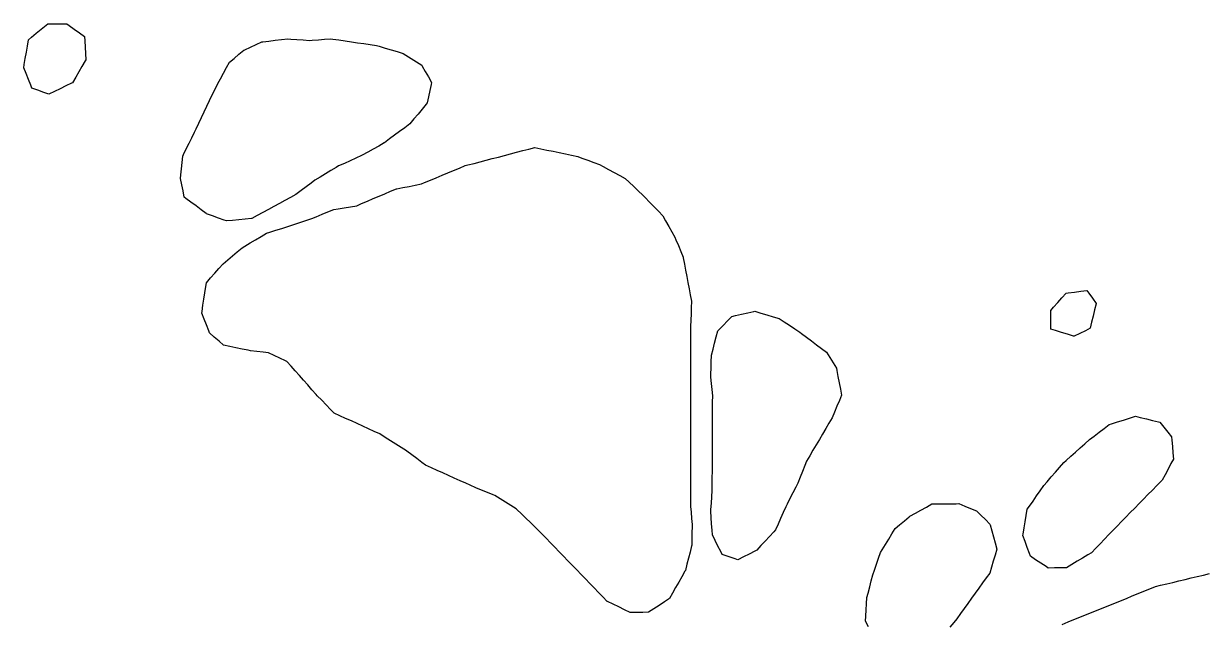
# Model space of a CAD drawing. Header units: millimetres. Extents: x 257 to 2289, y 96 to 1983.
# Drawn here: x 1721.2 to 1909.5, y 1258.2 to 1353.7 of the extents above; entities that cross this region are included whole.
import ezdxf

# ---------------------------------------------------------------- set-up
doc = ezdxf.new("R2010")
doc.units = ezdxf.units.MM
for name, color, linetype in [('ALL_HOLES', 1, 'Continuous'), ('ALL_ISLANDS', 7, 'Continuous'), ('OUTLINE_ISLAND_01', 7, 'Continuous'), ('OUTLINE_ISLAND_01_HOLE_49', 1, 'Continuous'), ('OUTLINE_ISLAND_01_HOLE_52', 1, 'Continuous'), ('OUTLINE_ISLAND_01_HOLE_53', 1, 'Continuous'), ('OUTLINE_ISLAND_01_HOLE_54', 1, 'Continuous'), ('OUTLINE_ISLAND_01_HOLE_57', 1, 'Continuous'), ('OUTLINE_ISLAND_01_HOLE_60', 1, 'Continuous'), ('OUTLINE_ISLAND_01_HOLE_62', 1, 'Continuous')]:
    doc.layers.add(name, color=color, linetype=linetype)

msp = doc.modelspace()

# ---------------------------------------------------------------- linework, layer by layer
at = {"layer": 'ALL_HOLES'}
for points in [[(1725.0357, 1353.6575), (1726.0357, 1353.6575), (1727.0357, 1353.6575), (1728.0357, 1353.6575), (1728.4199, 1353.3822), (1729.2327, 1352.7997), (1730.0455, 1352.2172), (1730.8584, 1351.6347), (1730.8942, 1350.9115), (1730.9436, 1349.9127), (1730.9931, 1348.9139), (1731.0426, 1347.9152), (1730.9479, 1347.7497), (1730.4515, 1346.8816), (1729.9551, 1346.0135), (1729.4587, 1345.1455), (1728.9622, 1344.2774), (1728.7854, 1344.193), (1727.8829, 1343.7623), (1726.9804, 1343.3316), (1726.0779, 1342.9009), (1725.1754, 1342.4702), (1724.3778, 1342.7499), (1723.4341, 1343.0808), (1722.4905, 1343.4117), (1722.3064, 1343.8694), (1721.9333, 1344.7972), (1721.5602, 1345.725), (1721.1871, 1346.6528), (1721.2732, 1347.1561), (1721.4419, 1348.1418), (1721.6107, 1349.1275), (1721.7794, 1350.1131), (1721.9481, 1351.0988), (1722.425, 1351.494), (1723.1949, 1352.132), (1723.9649, 1352.7701), (1724.7349, 1353.4082)], [(1746.7036, 1326.1107), (1746.5075, 1327.0913), (1746.3114, 1328.0719), (1746.1153, 1329.0524), (1746.1714, 1329.6238), (1746.2691, 1330.619), (1746.3669, 1331.6142), (1746.4646, 1332.6094), (1746.5847, 1332.8542), (1747.0254, 1333.7519), (1747.466, 1334.6496), (1747.9066, 1335.5473), (1748.3473, 1336.4449), (1748.5788, 1336.9294), (1749.0101, 1337.8316), (1749.4413, 1338.7338), (1749.8726, 1339.636), (1750.3038, 1340.5383), (1750.7351, 1341.4405), (1751.1663, 1342.3427), (1751.5976, 1343.245), (1752.0288, 1344.1472), (1752.4539, 1344.9231), (1752.9343, 1345.8001), (1753.4148, 1346.6771), (1753.8953, 1347.5541), (1754.6137, 1348.1535), (1755.3816, 1348.794), (1756.1494, 1349.4346), (1756.3095, 1349.5092), (1757.2159, 1349.9315), (1758.1223, 1350.3539), (1759.0288, 1350.7762), (1759.1713, 1350.7925), (1760.1648, 1350.906), (1761.1584, 1351.0194), (1762.1519, 1351.1329), (1763.1455, 1351.2463), (1763.6181, 1351.2141), (1764.6158, 1351.146), (1765.6135, 1351.0779), (1766.6111, 1351.0099), (1767.0241, 1351.0396), (1768.0215, 1351.1114), (1769.0189, 1351.1833), (1770.0164, 1351.2551), (1770.3048, 1351.2133), (1771.2944, 1351.0699), (1772.2841, 1350.9264), (1773.2737, 1350.783), (1774.2634, 1350.6395), (1775.2531, 1350.4961), (1776.2427, 1350.3526), (1777.2324, 1350.2092), (1777.6624, 1350.0802), (1778.6203, 1349.793), (1779.5781, 1349.5058), (1780.536, 1349.2186), (1781.4939, 1348.9313), (1781.9126, 1348.666), (1782.7572, 1348.1307), (1783.6019, 1347.5955), (1784.4466, 1347.0602), (1784.5189, 1346.934), (1785.0159, 1346.0663), (1785.513, 1345.1985), (1786.01, 1344.3308), (1785.9416, 1344.0103), (1785.7329, 1343.0324), (1785.5241, 1342.0544), (1785.3154, 1341.0764), (1785.127, 1340.848), (1784.4907, 1340.0765), (1783.8544, 1339.3051), (1783.2182, 1338.5336), (1782.5819, 1337.7622), (1782.5425, 1337.7327), (1781.7413, 1337.1342), (1780.9402, 1336.5357), (1780.1391, 1335.9372), (1779.338, 1335.3387), (1778.5368, 1334.7402), (1778.4911, 1334.7145), (1777.6199, 1334.2237), (1776.7486, 1333.7329), (1775.8773, 1333.2421), (1775.0061, 1332.7512), (1774.8851, 1332.6965), (1773.974, 1332.2844), (1773.0629, 1331.8722), (1772.1518, 1331.46), (1771.2407, 1331.0479), (1770.8699, 1330.8263), (1770.0115, 1330.3132), (1769.1532, 1329.8002), (1768.2948, 1329.2871), (1767.4364, 1328.7741), (1766.8611, 1328.3418), (1766.0617, 1327.7411), (1765.2622, 1327.1404), (1764.4628, 1326.5396), (1764.4572, 1326.5366), (1763.5799, 1326.0568), (1762.7025, 1325.577), (1761.8251, 1325.0972), (1760.9477, 1324.6174), (1760.0703, 1324.1377), (1759.1929, 1323.6579), (1758.3156, 1323.1781), (1757.4382, 1322.6983), (1757.3781, 1322.6925), (1756.3827, 1322.5968), (1755.3873, 1322.501), (1754.3919, 1322.4053), (1753.3964, 1322.3096), (1753.0663, 1322.4291), (1752.126, 1322.7694), (1751.1857, 1323.1097), (1750.2454, 1323.45), (1750.1721, 1323.505), (1749.3726, 1324.1057), (1748.5731, 1324.7063), (1747.7735, 1325.3069), (1746.974, 1325.9076)], [(1750.231, 1312.5052), (1750.8954, 1313.2526), (1751.5597, 1314.0001), (1752.224, 1314.7475), (1752.8884, 1315.4949), (1753.615, 1316.1143), (1754.376, 1316.763), (1755.1371, 1317.4117), (1755.8981, 1318.0604), (1756.3295, 1318.3154), (1757.1904, 1318.8241), (1758.0513, 1319.3329), (1758.9123, 1319.8416), (1759.7732, 1320.3503), (1760.318, 1320.5266), (1761.2694, 1320.8343), (1762.2209, 1321.1421), (1763.1723, 1321.4499), (1764.1238, 1321.7576), (1765.0753, 1322.0654), (1766.0267, 1322.3732), (1766.9782, 1322.6809), (1767.6887, 1322.9811), (1768.6099, 1323.3703), (1769.5311, 1323.7594), (1770.4523, 1324.1486), (1771.149, 1324.262), (1772.136, 1324.4227), (1773.123, 1324.5834), (1774.11, 1324.7441), (1774.8999, 1325.0785), (1775.8207, 1325.4684), (1776.7416, 1325.8583), (1777.6625, 1326.2482), (1778.5834, 1326.638), (1779.5042, 1327.0279), (1780.4251, 1327.4178), (1780.4686, 1327.4265), (1781.4494, 1327.6215), (1782.4302, 1327.8165), (1783.411, 1328.0116), (1784.3918, 1328.2066), (1784.9004, 1328.4177), (1785.824, 1328.8011), (1786.7476, 1329.1845), (1787.6712, 1329.5678), (1788.5948, 1329.9512), (1789.5184, 1330.3346), (1790.442, 1330.7179), (1791.3656, 1331.1013), (1791.7868, 1331.2115), (1792.7543, 1331.4645), (1793.7217, 1331.7175), (1794.6892, 1331.9705), (1795.6567, 1332.2236), (1796.6241, 1332.4766), (1797.5916, 1332.7296), (1798.559, 1332.9826), (1799.5265, 1333.2357), (1800.494, 1333.4887), (1801.4614, 1333.7417), (1802.4289, 1333.9947), (1803.3665, 1333.7963), (1804.3448, 1333.5893), (1805.3231, 1333.3823), (1806.3015, 1333.1753), (1807.2798, 1332.9683), (1808.2582, 1332.7612), (1809.2365, 1332.5542), (1809.8993, 1332.3102), (1810.8378, 1331.9647), (1811.7762, 1331.6192), (1812.7146, 1331.2737), (1813.2767, 1330.9648), (1814.1531, 1330.4833), (1815.0296, 1330.0018), (1815.906, 1329.5202), (1816.7824, 1329.0387), (1817.4051, 1328.4609), (1818.1381, 1327.7807), (1818.8712, 1327.1005), (1819.6042, 1326.4203), (1819.9808, 1326.0267), (1820.6722, 1325.3042), (1821.3635, 1324.5816), (1822.0548, 1323.8591), (1822.7462, 1323.1366), (1823.2077, 1322.327), (1823.703, 1321.4583), (1824.1983, 1320.5896), (1824.6936, 1319.7209), (1824.854, 1319.3241), (1825.2289, 1318.397), (1825.6037, 1317.4699), (1825.9785, 1316.5428), (1825.995, 1316.4571), (1826.1837, 1315.475), (1826.3724, 1314.493), (1826.561, 1313.511), (1826.7497, 1312.5289), (1826.9384, 1311.5469), (1827.1271, 1310.5648), (1827.3157, 1309.5828), (1827.3143, 1309.5408), (1827.2796, 1308.5414), (1827.2448, 1307.5421), (1827.2101, 1306.5427), (1827.1754, 1305.5433), (1827.1751, 1304.9722), (1827.1746, 1303.9722), (1827.174, 1302.9722), (1827.1735, 1301.9722), (1827.173, 1300.9722), (1827.1725, 1299.9722), (1827.172, 1298.9722), (1827.1714, 1297.9722), (1827.1709, 1296.9722), (1827.1704, 1295.9722), (1827.1699, 1294.9722), (1827.1694, 1293.9722), (1827.1688, 1292.9722), (1827.1683, 1291.9722), (1827.1678, 1290.9722), (1827.1673, 1289.9722), (1827.1668, 1288.9722), (1827.1663, 1287.9722), (1827.1657, 1286.9722), (1827.1652, 1285.9722), (1827.1647, 1284.9722), (1827.1642, 1283.9722), (1827.1637, 1282.9722), (1827.1631, 1281.9722), (1827.1626, 1280.9722), (1827.1621, 1279.9722), (1827.1616, 1278.9722), (1827.1611, 1277.9722), (1827.1605, 1276.9722), (1827.2463, 1276.0524), (1827.3391, 1275.0567), (1827.4319, 1274.061), (1827.4245, 1273.7565), (1827.4, 1272.7568), (1827.3755, 1271.7571), (1827.351, 1270.7574), (1827.3306, 1270.6764), (1827.0874, 1269.7064), (1826.8442, 1268.7364), (1826.601, 1267.7664), (1826.3579, 1266.7965), (1826.2809, 1266.6605), (1825.788, 1265.7904), (1825.2951, 1264.9203), (1824.8023, 1264.0502), (1824.3094, 1263.1801), (1823.8166, 1262.31), (1823.0063, 1261.7792), (1822.1698, 1261.2312), (1821.3333, 1260.6832), (1820.4968, 1260.1352), (1819.5627, 1260.1266), (1818.5628, 1260.1174), (1817.5628, 1260.1082), (1817.5487, 1260.115), (1816.6478, 1260.5492), (1815.747, 1260.9833), (1814.8462, 1261.4175), (1813.9454, 1261.8517), (1813.9403, 1261.857), (1813.2447, 1262.5754), (1812.5491, 1263.2938), (1811.8535, 1264.0123), (1811.1579, 1264.7307), (1810.4623, 1265.4491), (1809.7667, 1266.1676), (1809.0711, 1266.886), (1808.3755, 1267.6044), (1807.6799, 1268.3228), (1806.9843, 1269.0413), (1806.2887, 1269.7597), (1805.5931, 1270.4781), (1804.8975, 1271.1966), (1804.2019, 1271.915), (1803.5063, 1272.6334), (1802.8107, 1273.3518), (1802.4433, 1273.7043), (1801.7217, 1274.3966), (1801.0002, 1275.089), (1800.2786, 1275.7813), (1799.557, 1276.4736), (1799.4322, 1276.5521), (1798.5858, 1277.0846), (1797.7393, 1277.6171), (1796.8929, 1278.1495), (1796.0464, 1278.682), (1795.8127, 1278.7798), (1794.8902, 1279.166), (1793.9678, 1279.5522), (1793.0454, 1279.9383), (1792.123, 1280.3245), (1791.4446, 1280.6307), (1790.5331, 1281.042), (1789.6216, 1281.4533), (1788.7101, 1281.8647), (1787.7987, 1282.276), (1786.8872, 1282.6874), (1785.9757, 1283.0987), (1785.0642, 1283.5101), (1784.4656, 1283.9547), (1783.6628, 1284.551), (1782.86, 1285.1473), (1782.0572, 1285.7435), (1782.0041, 1285.7776), (1781.1621, 1286.3171), (1780.3201, 1286.8566), (1779.4781, 1287.3961), (1778.6362, 1287.9356), (1777.7942, 1288.4752), (1776.9018, 1288.8812), (1775.9915, 1289.2953), (1775.0813, 1289.7094), (1774.1711, 1290.1235), (1773.2609, 1290.5376), (1772.3507, 1290.9518), (1771.4404, 1291.3659), (1770.5302, 1291.78), (1769.9427, 1292.3842), (1769.2455, 1293.1012), (1768.5484, 1293.8181), (1767.8513, 1294.5351), (1767.6518, 1294.76), (1766.9885, 1295.5083), (1766.3251, 1296.2566), (1765.6617, 1297.0049), (1764.9983, 1297.7532), (1764.335, 1298.5015), (1763.6716, 1299.2497), (1763.0082, 1299.998), (1762.8063, 1300.0926), (1761.9007, 1300.5167), (1760.9951, 1300.9408), (1760.0895, 1301.3649), (1759.2235, 1301.4621), (1758.2297, 1301.5737), (1757.2359, 1301.6853), (1756.8701, 1301.7624), (1755.8916, 1301.9686), (1754.913, 1302.1748), (1753.9345, 1302.381), (1752.956, 1302.5871), (1752.2291, 1303.2166), (1751.4731, 1303.8711), (1750.7171, 1304.5257), (1750.5859, 1304.8578), (1750.2183, 1305.7878), (1749.8508, 1306.7178), (1749.4833, 1307.6478), (1749.5278, 1307.9367), (1749.6799, 1308.925), (1749.832, 1309.9134), (1749.9842, 1310.9017), (1750.1363, 1311.8901)], [(1884.4377, 1305.1146), (1884.4377, 1306.1146), (1884.4377, 1307.1146), (1884.4377, 1308.1146), (1884.8631, 1308.5936), (1885.5272, 1309.3412), (1886.1913, 1310.0889), (1886.8554, 1310.8365), (1887.1932, 1310.8804), (1888.1849, 1311.0091), (1889.1766, 1311.1379), (1890.1683, 1311.2666), (1890.4657, 1310.8504), (1891.0472, 1310.0369), (1891.6287, 1309.2233), (1891.6105, 1309.1465), (1891.3793, 1308.1736), (1891.1482, 1307.2007), (1890.9171, 1306.2278), (1890.6859, 1305.2548), (1889.9165, 1304.8802), (1889.0174, 1304.4424), (1888.1183, 1304.0046), (1888.0395, 1304.0284), (1887.0821, 1304.3171), (1886.1246, 1304.6059), (1885.1672, 1304.8946)], [(1837.4066, 1307.9701), (1838.3633, 1307.6789), (1839.32, 1307.3878), (1840.2766, 1307.0966), (1841.2333, 1306.8054), (1842.0401, 1306.2818), (1842.879, 1305.7375), (1843.7178, 1305.1931), (1844.5567, 1304.6488), (1844.8063, 1304.4601), (1845.604, 1303.857), (1846.4017, 1303.254), (1847.1994, 1302.6509), (1847.9971, 1302.0479), (1848.7948, 1301.4448), (1849.2977, 1300.6297), (1849.8228, 1299.7787), (1850.348, 1298.9277), (1850.4177, 1298.5591), (1850.6037, 1297.5766), (1850.7897, 1296.594), (1850.9757, 1295.6115), (1851.1617, 1294.6289), (1850.818, 1293.795), (1850.437, 1292.8705), (1850.056, 1291.9459), (1849.6749, 1291.0214), (1849.1726, 1290.1769), (1848.6614, 1289.3174), (1848.1501, 1288.458), (1847.6389, 1287.5985), (1847.1277, 1286.7391), (1846.6165, 1285.8796), (1846.1052, 1285.0202), (1845.594, 1284.1607), (1845.3177, 1283.4575), (1844.952, 1282.5268), (1844.5862, 1281.5961), (1844.2205, 1280.6654), (1843.8815, 1280.0077), (1843.4234, 1279.1188), (1842.9652, 1278.2299), (1842.5071, 1277.3411), (1842.3032, 1276.8853), (1841.895, 1275.9724), (1841.4867, 1275.0596), (1841.0785, 1274.1467), (1840.6702, 1273.2338), (1840.3914, 1272.9309), (1839.7142, 1272.1951), (1839.037, 1271.4593), (1838.3598, 1270.7235), (1837.6826, 1269.9877), (1837.3749, 1269.8331), (1836.4814, 1269.3841), (1835.5879, 1268.935), (1834.6944, 1268.486), (1834.0775, 1268.6957), (1833.1307, 1269.0175), (1832.1839, 1269.3394), (1831.9688, 1269.7734), (1831.5247, 1270.6694), (1831.0806, 1271.5654), (1830.6365, 1272.4614), (1830.5893, 1273.1971), (1830.5252, 1274.1951), (1830.4612, 1275.193), (1830.3971, 1276.191), (1830.4172, 1276.4838), (1830.4858, 1277.4815), (1830.5543, 1278.4791), (1830.6228, 1279.4768), (1830.6231, 1279.528), (1830.6274, 1280.528), (1830.6317, 1281.528), (1830.636, 1282.528), (1830.6403, 1283.528), (1830.6447, 1284.528), (1830.649, 1285.528), (1830.6533, 1286.5279), (1830.6576, 1287.5279), (1830.6619, 1288.5279), (1830.6663, 1289.5279), (1830.6706, 1290.5279), (1830.6749, 1291.5279), (1830.6792, 1292.5279), (1830.6835, 1293.5279), (1830.6878, 1294.5279), (1830.5936, 1295.5186), (1830.4989, 1296.5142), (1830.4042, 1297.5097), (1830.4159, 1297.9567), (1830.4421, 1298.9563), (1830.4683, 1299.956), (1830.4945, 1300.9557), (1830.5025, 1300.9867), (1830.752, 1301.9551), (1831.0014, 1302.9235), (1831.2509, 1303.8919), (1831.5004, 1304.8603), (1831.652, 1305.0154), (1832.351, 1305.7306), (1833.0499, 1306.4457), (1833.7489, 1307.1609), (1834.3085, 1307.2847), (1835.2849, 1307.5007), (1836.2613, 1307.7167), (1837.2377, 1307.9328)], [(1901.7384, 1290.3334), (1902.369, 1289.5573), (1902.9996, 1288.7812), (1903.6302, 1288.0051), (1903.6723, 1287.4696), (1903.7505, 1286.4726), (1903.8288, 1285.4757), (1903.907, 1284.4788), (1903.5264, 1283.767), (1903.0549, 1282.8852), (1902.5833, 1282.0033), (1902.1118, 1281.1215), (1901.966, 1280.9728), (1901.2659, 1280.2588), (1900.5657, 1279.5448), (1899.8656, 1278.8308), (1899.1654, 1278.1168), (1898.4653, 1277.4029), (1897.7651, 1276.6889), (1897.065, 1275.9749), (1896.3648, 1275.2609), (1895.6647, 1274.5469), (1894.9645, 1273.8329), (1894.2644, 1273.1189), (1893.657, 1272.483), (1892.9664, 1271.7599), (1892.2757, 1271.0367), (1891.585, 1270.3136), (1890.8943, 1269.5904), (1890.3352, 1269.2586), (1889.4753, 1268.7482), (1888.6154, 1268.2377), (1887.7555, 1267.7273), (1886.8956, 1267.2169), (1886.0193, 1267.2009), (1885.0195, 1267.1827), (1884.0197, 1267.1645), (1883.6779, 1267.3911), (1882.8444, 1267.9437), (1882.011, 1268.4963), (1881.1775, 1269.0489), (1881.0147, 1269.4984), (1880.6742, 1270.4386), (1880.3336, 1271.3789), (1879.9931, 1272.3191), (1880.0321, 1272.557), (1880.1936, 1273.5438), (1880.3552, 1274.5307), (1880.5168, 1275.5176), (1880.6784, 1276.5044), (1881.025, 1276.9981), (1881.5996, 1277.8165), (1882.1743, 1278.6349), (1882.7489, 1279.4534), (1883.3235, 1280.2718), (1883.856, 1280.8886), (1884.5094, 1281.6456), (1885.1629, 1282.4025), (1885.8164, 1283.1595), (1886.4698, 1283.9165), (1886.8513, 1284.2566), (1887.5977, 1284.9221), (1888.3442, 1285.5876), (1889.0906, 1286.2531), (1889.837, 1286.9186), (1890.5834, 1287.5841), (1891.3041, 1288.1351), (1892.0986, 1288.7424), (1892.893, 1289.3497), (1893.6875, 1289.957), (1894.0499, 1290.0722), (1895.0029, 1290.3751), (1895.9559, 1290.6779), (1896.909, 1290.9808), (1897.862, 1291.2837), (1898.6486, 1291.0908), (1899.6198, 1290.8528), (1900.5911, 1290.6147), (1901.5623, 1290.3766)]]:
    msp.add_lwpolyline(points, close=True, dxfattribs=at)
msp.add_lwpolyline([(1855.4257, 1257.836), (1854.9741, 1258.7283), (1855.0196, 1259.5083), (1855.078, 1260.5066), (1855.1363, 1261.5049), (1855.1946, 1262.5032), (1855.3805, 1263.1948), (1855.6401, 1264.1605), (1855.8997, 1265.1262), (1856.1593, 1266.0919), (1856.4095, 1266.8202), (1856.7344, 1267.766), (1857.0593, 1268.7117), (1857.3842, 1269.6575), (1857.6184, 1270.0422), (1858.1386, 1270.8963), (1858.6587, 1271.7504), (1859.1788, 1272.6045), (1859.6989, 1273.4586), (1860.3957, 1274.0418), (1861.1625, 1274.6836), (1861.9294, 1275.3254), (1862.0369, 1275.3857), (1862.9089, 1275.8752), (1863.7809, 1276.3646), (1864.6529, 1276.8541), (1865.525, 1277.3435), (1866.4098, 1277.3551), (1867.4098, 1277.3682), (1868.4097, 1277.3813), (1869.4096, 1277.3944), (1869.8245, 1277.3998), (1870.7501, 1277.0212), (1871.6756, 1276.6426), (1872.6012, 1276.2639), (1872.6065, 1276.2586), (1873.3186, 1275.5566), (1874.0307, 1274.8545), (1874.7428, 1274.1524), (1874.7764, 1274.0342), (1875.0495, 1273.0722), (1875.3226, 1272.1102), (1875.5956, 1271.1482), (1875.8687, 1270.1862), (1875.5815, 1269.2382), (1875.2916, 1268.2811), (1875.0016, 1267.3241), (1874.7117, 1266.367), (1874.1576, 1265.6021), (1873.5711, 1264.7922), (1872.9845, 1263.9823), (1872.3979, 1263.1724), (1871.8114, 1262.3625), (1871.2248, 1261.5526), (1870.6382, 1260.7427), (1870.0516, 1259.9328), (1869.4651, 1259.1229), (1868.9896, 1258.5383), (1868.3586, 1257.7625)], dxfattribs=at)
at = {"layer": 'ALL_ISLANDS'}
msp.add_lwpolyline([(1886.2411, 1258.2217), (1887.1678, 1258.5973), (1888.0946, 1258.9729), (1889.0214, 1259.3485), (1889.9482, 1259.7241), (1890.875, 1260.0997), (1891.8017, 1260.4753), (1892.7285, 1260.851), (1893.6553, 1261.2266), (1894.5821, 1261.6022), (1895.5089, 1261.9778), (1896.4356, 1262.3534), (1897.3624, 1262.729), (1898.2892, 1263.1046), (1899.216, 1263.4802), (1900.1427, 1263.8558), (1901.0695, 1264.2314), (1901.8689, 1264.4226), (1902.8414, 1264.6553), (1903.814, 1264.8879), (1904.7866, 1265.1206), (1905.7591, 1265.3532), (1906.7317, 1265.5859), (1907.7042, 1265.8185), (1908.6768, 1266.0511), (1909.6494, 1266.2838)], dxfattribs=at)
at = {"layer": 'OUTLINE_ISLAND_01'}
msp.add_lwpolyline([(1886.2411, 1258.2217), (1887.1678, 1258.5973), (1888.0946, 1258.9729), (1889.0214, 1259.3485), (1889.9482, 1259.7241), (1890.875, 1260.0997), (1891.8017, 1260.4753), (1892.7285, 1260.851), (1893.6553, 1261.2266), (1894.5821, 1261.6022), (1895.5089, 1261.9778), (1896.4356, 1262.3534), (1897.3624, 1262.729), (1898.2892, 1263.1046), (1899.216, 1263.4802), (1900.1427, 1263.8558), (1901.0695, 1264.2314), (1901.8689, 1264.4226), (1902.8414, 1264.6553), (1903.814, 1264.8879), (1904.7866, 1265.1206), (1905.7591, 1265.3532), (1906.7317, 1265.5859), (1907.7042, 1265.8185), (1908.6768, 1266.0511), (1909.6494, 1266.2838)], dxfattribs=at)
at = {"layer": 'OUTLINE_ISLAND_01_HOLE_49'}
msp.add_lwpolyline([(1855.4257, 1257.836), (1854.9741, 1258.7283), (1855.0196, 1259.5083), (1855.078, 1260.5066), (1855.1363, 1261.5049), (1855.1946, 1262.5032), (1855.3805, 1263.1948), (1855.6401, 1264.1605), (1855.8997, 1265.1262), (1856.1593, 1266.0919), (1856.4095, 1266.8202), (1856.7344, 1267.766), (1857.0593, 1268.7117), (1857.3842, 1269.6575), (1857.6184, 1270.0422), (1858.1386, 1270.8963), (1858.6587, 1271.7504), (1859.1788, 1272.6045), (1859.6989, 1273.4586), (1860.3957, 1274.0418), (1861.1625, 1274.6836), (1861.9294, 1275.3254), (1862.0369, 1275.3857), (1862.9089, 1275.8752), (1863.7809, 1276.3646), (1864.6529, 1276.8541), (1865.525, 1277.3435), (1866.4098, 1277.3551), (1867.4098, 1277.3682), (1868.4097, 1277.3813), (1869.4096, 1277.3944), (1869.8245, 1277.3998), (1870.7501, 1277.0212), (1871.6756, 1276.6426), (1872.6012, 1276.2639), (1872.6065, 1276.2586), (1873.3186, 1275.5566), (1874.0307, 1274.8545), (1874.7428, 1274.1524), (1874.7764, 1274.0342), (1875.0495, 1273.0722), (1875.3226, 1272.1102), (1875.5956, 1271.1482), (1875.8687, 1270.1862), (1875.5815, 1269.2382), (1875.2916, 1268.2811), (1875.0016, 1267.3241), (1874.7117, 1266.367), (1874.1576, 1265.6021), (1873.5711, 1264.7922), (1872.9845, 1263.9823), (1872.3979, 1263.1724), (1871.8114, 1262.3625), (1871.2248, 1261.5526), (1870.6382, 1260.7427), (1870.0516, 1259.9328), (1869.4651, 1259.1229), (1868.9896, 1258.5383), (1868.3586, 1257.7625)], dxfattribs=at)
at = {"layer": 'OUTLINE_ISLAND_01_HOLE_52'}
msp.add_lwpolyline([(1901.7384, 1290.3334), (1902.369, 1289.5573), (1902.9996, 1288.7812), (1903.6302, 1288.0051), (1903.6723, 1287.4696), (1903.7505, 1286.4726), (1903.8288, 1285.4757), (1903.907, 1284.4788), (1903.5264, 1283.767), (1903.0549, 1282.8852), (1902.5833, 1282.0033), (1902.1118, 1281.1215), (1901.966, 1280.9728), (1901.2659, 1280.2588), (1900.5657, 1279.5448), (1899.8656, 1278.8308), (1899.1654, 1278.1168), (1898.4653, 1277.4029), (1897.7651, 1276.6889), (1897.065, 1275.9749), (1896.3648, 1275.2609), (1895.6647, 1274.5469), (1894.9645, 1273.8329), (1894.2644, 1273.1189), (1893.657, 1272.483), (1892.9664, 1271.7599), (1892.2757, 1271.0367), (1891.585, 1270.3136), (1890.8943, 1269.5904), (1890.3352, 1269.2586), (1889.4753, 1268.7482), (1888.6154, 1268.2377), (1887.7555, 1267.7273), (1886.8956, 1267.2169), (1886.0193, 1267.2009), (1885.0195, 1267.1827), (1884.0197, 1267.1645), (1883.6779, 1267.3911), (1882.8444, 1267.9437), (1882.011, 1268.4963), (1881.1775, 1269.0489), (1881.0147, 1269.4984), (1880.6742, 1270.4386), (1880.3336, 1271.3789), (1879.9931, 1272.3191), (1880.0321, 1272.557), (1880.1936, 1273.5438), (1880.3552, 1274.5307), (1880.5168, 1275.5176), (1880.6784, 1276.5044), (1881.025, 1276.9981), (1881.5996, 1277.8165), (1882.1743, 1278.6349), (1882.7489, 1279.4534), (1883.3235, 1280.2718), (1883.856, 1280.8886), (1884.5094, 1281.6456), (1885.1629, 1282.4025), (1885.8164, 1283.1595), (1886.4698, 1283.9165), (1886.8513, 1284.2566), (1887.5977, 1284.9221), (1888.3442, 1285.5876), (1889.0906, 1286.2531), (1889.837, 1286.9186), (1890.5834, 1287.5841), (1891.3041, 1288.1351), (1892.0986, 1288.7424), (1892.893, 1289.3497), (1893.6875, 1289.957), (1894.0499, 1290.0722), (1895.0029, 1290.3751), (1895.9559, 1290.6779), (1896.909, 1290.9808), (1897.862, 1291.2837), (1898.6486, 1291.0908), (1899.6198, 1290.8528), (1900.5911, 1290.6147), (1901.5623, 1290.3766)], close=True, dxfattribs=at)
at = {"layer": 'OUTLINE_ISLAND_01_HOLE_53'}
msp.add_lwpolyline([(1837.4066, 1307.9701), (1838.3633, 1307.6789), (1839.32, 1307.3878), (1840.2766, 1307.0966), (1841.2333, 1306.8054), (1842.0401, 1306.2818), (1842.879, 1305.7375), (1843.7178, 1305.1931), (1844.5567, 1304.6488), (1844.8063, 1304.4601), (1845.604, 1303.857), (1846.4017, 1303.254), (1847.1994, 1302.6509), (1847.9971, 1302.0479), (1848.7948, 1301.4448), (1849.2977, 1300.6297), (1849.8228, 1299.7787), (1850.348, 1298.9277), (1850.4177, 1298.5591), (1850.6037, 1297.5766), (1850.7897, 1296.594), (1850.9757, 1295.6115), (1851.1617, 1294.6289), (1850.818, 1293.795), (1850.437, 1292.8705), (1850.056, 1291.9459), (1849.6749, 1291.0214), (1849.1726, 1290.1769), (1848.6614, 1289.3174), (1848.1501, 1288.458), (1847.6389, 1287.5985), (1847.1277, 1286.7391), (1846.6165, 1285.8796), (1846.1052, 1285.0202), (1845.594, 1284.1607), (1845.3177, 1283.4575), (1844.952, 1282.5268), (1844.5862, 1281.5961), (1844.2205, 1280.6654), (1843.8815, 1280.0077), (1843.4234, 1279.1188), (1842.9652, 1278.2299), (1842.5071, 1277.3411), (1842.3032, 1276.8853), (1841.895, 1275.9724), (1841.4867, 1275.0596), (1841.0785, 1274.1467), (1840.6702, 1273.2338), (1840.3914, 1272.9309), (1839.7142, 1272.1951), (1839.037, 1271.4593), (1838.3598, 1270.7235), (1837.6826, 1269.9877), (1837.3749, 1269.8331), (1836.4814, 1269.3841), (1835.5879, 1268.935), (1834.6944, 1268.486), (1834.0775, 1268.6957), (1833.1307, 1269.0175), (1832.1839, 1269.3394), (1831.9688, 1269.7734), (1831.5247, 1270.6694), (1831.0806, 1271.5654), (1830.6365, 1272.4614), (1830.5893, 1273.1971), (1830.5252, 1274.1951), (1830.4612, 1275.193), (1830.3971, 1276.191), (1830.4172, 1276.4838), (1830.4858, 1277.4815), (1830.5543, 1278.4791), (1830.6228, 1279.4768), (1830.6231, 1279.528), (1830.6274, 1280.528), (1830.6317, 1281.528), (1830.636, 1282.528), (1830.6403, 1283.528), (1830.6447, 1284.528), (1830.649, 1285.528), (1830.6533, 1286.5279), (1830.6576, 1287.5279), (1830.6619, 1288.5279), (1830.6663, 1289.5279), (1830.6706, 1290.5279), (1830.6749, 1291.5279), (1830.6792, 1292.5279), (1830.6835, 1293.5279), (1830.6878, 1294.5279), (1830.5936, 1295.5186), (1830.4989, 1296.5142), (1830.4042, 1297.5097), (1830.4159, 1297.9567), (1830.4421, 1298.9563), (1830.4683, 1299.956), (1830.4945, 1300.9557), (1830.5025, 1300.9867), (1830.752, 1301.9551), (1831.0014, 1302.9235), (1831.2509, 1303.8919), (1831.5004, 1304.8603), (1831.652, 1305.0154), (1832.351, 1305.7306), (1833.0499, 1306.4457), (1833.7489, 1307.1609), (1834.3085, 1307.2847), (1835.2849, 1307.5007), (1836.2613, 1307.7167), (1837.2377, 1307.9328)], close=True, dxfattribs=at)
at = {"layer": 'OUTLINE_ISLAND_01_HOLE_54'}
msp.add_lwpolyline([(1884.4377, 1305.1146), (1884.4377, 1306.1146), (1884.4377, 1307.1146), (1884.4377, 1308.1146), (1884.8631, 1308.5936), (1885.5272, 1309.3412), (1886.1913, 1310.0889), (1886.8554, 1310.8365), (1887.1932, 1310.8804), (1888.1849, 1311.0091), (1889.1766, 1311.1379), (1890.1683, 1311.2666), (1890.4657, 1310.8504), (1891.0472, 1310.0369), (1891.6287, 1309.2233), (1891.6105, 1309.1465), (1891.3793, 1308.1736), (1891.1482, 1307.2007), (1890.9171, 1306.2278), (1890.6859, 1305.2548), (1889.9165, 1304.8802), (1889.0174, 1304.4424), (1888.1183, 1304.0046), (1888.0395, 1304.0284), (1887.0821, 1304.3171), (1886.1246, 1304.6059), (1885.1672, 1304.8946)], close=True, dxfattribs=at)
at = {"layer": 'OUTLINE_ISLAND_01_HOLE_57'}
msp.add_lwpolyline([(1750.231, 1312.5052), (1750.8954, 1313.2526), (1751.5597, 1314.0001), (1752.224, 1314.7475), (1752.8884, 1315.4949), (1753.615, 1316.1143), (1754.376, 1316.763), (1755.1371, 1317.4117), (1755.8981, 1318.0604), (1756.3295, 1318.3154), (1757.1904, 1318.8241), (1758.0513, 1319.3329), (1758.9123, 1319.8416), (1759.7732, 1320.3503), (1760.318, 1320.5266), (1761.2694, 1320.8343), (1762.2209, 1321.1421), (1763.1723, 1321.4499), (1764.1238, 1321.7576), (1765.0753, 1322.0654), (1766.0267, 1322.3732), (1766.9782, 1322.6809), (1767.6887, 1322.9811), (1768.6099, 1323.3703), (1769.5311, 1323.7594), (1770.4523, 1324.1486), (1771.149, 1324.262), (1772.136, 1324.4227), (1773.123, 1324.5834), (1774.11, 1324.7441), (1774.8999, 1325.0785), (1775.8207, 1325.4684), (1776.7416, 1325.8583), (1777.6625, 1326.2482), (1778.5834, 1326.638), (1779.5042, 1327.0279), (1780.4251, 1327.4178), (1780.4686, 1327.4265), (1781.4494, 1327.6215), (1782.4302, 1327.8165), (1783.411, 1328.0116), (1784.3918, 1328.2066), (1784.9004, 1328.4177), (1785.824, 1328.8011), (1786.7476, 1329.1845), (1787.6712, 1329.5678), (1788.5948, 1329.9512), (1789.5184, 1330.3346), (1790.442, 1330.7179), (1791.3656, 1331.1013), (1791.7868, 1331.2115), (1792.7543, 1331.4645), (1793.7217, 1331.7175), (1794.6892, 1331.9705), (1795.6567, 1332.2236), (1796.6241, 1332.4766), (1797.5916, 1332.7296), (1798.559, 1332.9826), (1799.5265, 1333.2357), (1800.494, 1333.4887), (1801.4614, 1333.7417), (1802.4289, 1333.9947), (1803.3665, 1333.7963), (1804.3448, 1333.5893), (1805.3231, 1333.3823), (1806.3015, 1333.1753), (1807.2798, 1332.9683), (1808.2582, 1332.7612), (1809.2365, 1332.5542), (1809.8993, 1332.3102), (1810.8378, 1331.9647), (1811.7762, 1331.6192), (1812.7146, 1331.2737), (1813.2767, 1330.9648), (1814.1531, 1330.4833), (1815.0296, 1330.0018), (1815.906, 1329.5202), (1816.7824, 1329.0387), (1817.4051, 1328.4609), (1818.1381, 1327.7807), (1818.8712, 1327.1005), (1819.6042, 1326.4203), (1819.9808, 1326.0267), (1820.6722, 1325.3042), (1821.3635, 1324.5816), (1822.0548, 1323.8591), (1822.7462, 1323.1366), (1823.2077, 1322.327), (1823.703, 1321.4583), (1824.1983, 1320.5896), (1824.6936, 1319.7209), (1824.854, 1319.3241), (1825.2289, 1318.397), (1825.6037, 1317.4699), (1825.9785, 1316.5428), (1825.995, 1316.4571), (1826.1837, 1315.475), (1826.3724, 1314.493), (1826.561, 1313.511), (1826.7497, 1312.5289), (1826.9384, 1311.5469), (1827.1271, 1310.5648), (1827.3157, 1309.5828), (1827.3143, 1309.5408), (1827.2796, 1308.5414), (1827.2448, 1307.5421), (1827.2101, 1306.5427), (1827.1754, 1305.5433), (1827.1751, 1304.9722), (1827.1746, 1303.9722), (1827.174, 1302.9722), (1827.1735, 1301.9722), (1827.173, 1300.9722), (1827.1725, 1299.9722), (1827.172, 1298.9722), (1827.1714, 1297.9722), (1827.1709, 1296.9722), (1827.1704, 1295.9722), (1827.1699, 1294.9722), (1827.1694, 1293.9722), (1827.1688, 1292.9722), (1827.1683, 1291.9722), (1827.1678, 1290.9722), (1827.1673, 1289.9722), (1827.1668, 1288.9722), (1827.1663, 1287.9722), (1827.1657, 1286.9722), (1827.1652, 1285.9722), (1827.1647, 1284.9722), (1827.1642, 1283.9722), (1827.1637, 1282.9722), (1827.1631, 1281.9722), (1827.1626, 1280.9722), (1827.1621, 1279.9722), (1827.1616, 1278.9722), (1827.1611, 1277.9722), (1827.1605, 1276.9722), (1827.2463, 1276.0524), (1827.3391, 1275.0567), (1827.4319, 1274.061), (1827.4245, 1273.7565), (1827.4, 1272.7568), (1827.3755, 1271.7571), (1827.351, 1270.7574), (1827.3306, 1270.6764), (1827.0874, 1269.7064), (1826.8442, 1268.7364), (1826.601, 1267.7664), (1826.3579, 1266.7965), (1826.2809, 1266.6605), (1825.788, 1265.7904), (1825.2951, 1264.9203), (1824.8023, 1264.0502), (1824.3094, 1263.1801), (1823.8166, 1262.31), (1823.0063, 1261.7792), (1822.1698, 1261.2312), (1821.3333, 1260.6832), (1820.4968, 1260.1352), (1819.5627, 1260.1266), (1818.5628, 1260.1174), (1817.5628, 1260.1082), (1817.5487, 1260.115), (1816.6478, 1260.5492), (1815.747, 1260.9833), (1814.8462, 1261.4175), (1813.9454, 1261.8517), (1813.9403, 1261.857), (1813.2447, 1262.5754), (1812.5491, 1263.2938), (1811.8535, 1264.0123), (1811.1579, 1264.7307), (1810.4623, 1265.4491), (1809.7667, 1266.1676), (1809.0711, 1266.886), (1808.3755, 1267.6044), (1807.6799, 1268.3228), (1806.9843, 1269.0413), (1806.2887, 1269.7597), (1805.5931, 1270.4781), (1804.8975, 1271.1966), (1804.2019, 1271.915), (1803.5063, 1272.6334), (1802.8107, 1273.3518), (1802.4433, 1273.7043), (1801.7217, 1274.3966), (1801.0002, 1275.089), (1800.2786, 1275.7813), (1799.557, 1276.4736), (1799.4322, 1276.5521), (1798.5858, 1277.0846), (1797.7393, 1277.6171), (1796.8929, 1278.1495), (1796.0464, 1278.682), (1795.8127, 1278.7798), (1794.8902, 1279.166), (1793.9678, 1279.5522), (1793.0454, 1279.9383), (1792.123, 1280.3245), (1791.4446, 1280.6307), (1790.5331, 1281.042), (1789.6216, 1281.4533), (1788.7101, 1281.8647), (1787.7987, 1282.276), (1786.8872, 1282.6874), (1785.9757, 1283.0987), (1785.0642, 1283.5101), (1784.4656, 1283.9547), (1783.6628, 1284.551), (1782.86, 1285.1473), (1782.0572, 1285.7435), (1782.0041, 1285.7776), (1781.1621, 1286.3171), (1780.3201, 1286.8566), (1779.4781, 1287.3961), (1778.6362, 1287.9356), (1777.7942, 1288.4752), (1776.9018, 1288.8812), (1775.9915, 1289.2953), (1775.0813, 1289.7094), (1774.1711, 1290.1235), (1773.2609, 1290.5376), (1772.3507, 1290.9518), (1771.4404, 1291.3659), (1770.5302, 1291.78), (1769.9427, 1292.3842), (1769.2455, 1293.1012), (1768.5484, 1293.8181), (1767.8513, 1294.5351), (1767.6518, 1294.76), (1766.9885, 1295.5083), (1766.3251, 1296.2566), (1765.6617, 1297.0049), (1764.9983, 1297.7532), (1764.335, 1298.5015), (1763.6716, 1299.2497), (1763.0082, 1299.998), (1762.8063, 1300.0926), (1761.9007, 1300.5167), (1760.9951, 1300.9408), (1760.0895, 1301.3649), (1759.2235, 1301.4621), (1758.2297, 1301.5737), (1757.2359, 1301.6853), (1756.8701, 1301.7624), (1755.8916, 1301.9686), (1754.913, 1302.1748), (1753.9345, 1302.381), (1752.956, 1302.5871), (1752.2291, 1303.2166), (1751.4731, 1303.8711), (1750.7171, 1304.5257), (1750.5859, 1304.8578), (1750.2183, 1305.7878), (1749.8508, 1306.7178), (1749.4833, 1307.6478), (1749.5278, 1307.9367), (1749.6799, 1308.925), (1749.832, 1309.9134), (1749.9842, 1310.9017), (1750.1363, 1311.8901)], close=True, dxfattribs=at)
at = {"layer": 'OUTLINE_ISLAND_01_HOLE_60'}
msp.add_lwpolyline([(1746.7036, 1326.1107), (1746.5075, 1327.0913), (1746.3114, 1328.0719), (1746.1153, 1329.0524), (1746.1714, 1329.6238), (1746.2691, 1330.619), (1746.3669, 1331.6142), (1746.4646, 1332.6094), (1746.5847, 1332.8542), (1747.0254, 1333.7519), (1747.466, 1334.6496), (1747.9066, 1335.5473), (1748.3473, 1336.4449), (1748.5788, 1336.9294), (1749.0101, 1337.8316), (1749.4413, 1338.7338), (1749.8726, 1339.636), (1750.3038, 1340.5383), (1750.7351, 1341.4405), (1751.1663, 1342.3427), (1751.5976, 1343.245), (1752.0288, 1344.1472), (1752.4539, 1344.9231), (1752.9343, 1345.8001), (1753.4148, 1346.6771), (1753.8953, 1347.5541), (1754.6137, 1348.1535), (1755.3816, 1348.794), (1756.1494, 1349.4346), (1756.3095, 1349.5092), (1757.2159, 1349.9315), (1758.1223, 1350.3539), (1759.0288, 1350.7762), (1759.1713, 1350.7925), (1760.1648, 1350.906), (1761.1584, 1351.0194), (1762.1519, 1351.1329), (1763.1455, 1351.2463), (1763.6181, 1351.2141), (1764.6158, 1351.146), (1765.6135, 1351.0779), (1766.6111, 1351.0099), (1767.0241, 1351.0396), (1768.0215, 1351.1114), (1769.0189, 1351.1833), (1770.0164, 1351.2551), (1770.3048, 1351.2133), (1771.2944, 1351.0699), (1772.2841, 1350.9264), (1773.2737, 1350.783), (1774.2634, 1350.6395), (1775.2531, 1350.4961), (1776.2427, 1350.3526), (1777.2324, 1350.2092), (1777.6624, 1350.0802), (1778.6203, 1349.793), (1779.5781, 1349.5058), (1780.536, 1349.2186), (1781.4939, 1348.9313), (1781.9126, 1348.666), (1782.7572, 1348.1307), (1783.6019, 1347.5955), (1784.4466, 1347.0602), (1784.5189, 1346.934), (1785.0159, 1346.0663), (1785.513, 1345.1985), (1786.01, 1344.3308), (1785.9416, 1344.0103), (1785.7329, 1343.0324), (1785.5241, 1342.0544), (1785.3154, 1341.0764), (1785.127, 1340.848), (1784.4907, 1340.0765), (1783.8544, 1339.3051), (1783.2182, 1338.5336), (1782.5819, 1337.7622), (1782.5425, 1337.7327), (1781.7413, 1337.1342), (1780.9402, 1336.5357), (1780.1391, 1335.9372), (1779.338, 1335.3387), (1778.5368, 1334.7402), (1778.4911, 1334.7145), (1777.6199, 1334.2237), (1776.7486, 1333.7329), (1775.8773, 1333.2421), (1775.0061, 1332.7512), (1774.8851, 1332.6965), (1773.974, 1332.2844), (1773.0629, 1331.8722), (1772.1518, 1331.46), (1771.2407, 1331.0479), (1770.8699, 1330.8263), (1770.0115, 1330.3132), (1769.1532, 1329.8002), (1768.2948, 1329.2871), (1767.4364, 1328.7741), (1766.8611, 1328.3418), (1766.0617, 1327.7411), (1765.2622, 1327.1404), (1764.4628, 1326.5396), (1764.4572, 1326.5366), (1763.5799, 1326.0568), (1762.7025, 1325.577), (1761.8251, 1325.0972), (1760.9477, 1324.6174), (1760.0703, 1324.1377), (1759.1929, 1323.6579), (1758.3156, 1323.1781), (1757.4382, 1322.6983), (1757.3781, 1322.6925), (1756.3827, 1322.5968), (1755.3873, 1322.501), (1754.3919, 1322.4053), (1753.3964, 1322.3096), (1753.0663, 1322.4291), (1752.126, 1322.7694), (1751.1857, 1323.1097), (1750.2454, 1323.45), (1750.1721, 1323.505), (1749.3726, 1324.1057), (1748.5731, 1324.7063), (1747.7735, 1325.3069), (1746.974, 1325.9076)], close=True, dxfattribs=at)
at = {"layer": 'OUTLINE_ISLAND_01_HOLE_62'}
msp.add_lwpolyline([(1725.0357, 1353.6575), (1726.0357, 1353.6575), (1727.0357, 1353.6575), (1728.0357, 1353.6575), (1728.4199, 1353.3822), (1729.2327, 1352.7997), (1730.0455, 1352.2172), (1730.8584, 1351.6347), (1730.8942, 1350.9115), (1730.9436, 1349.9127), (1730.9931, 1348.9139), (1731.0426, 1347.9152), (1730.9479, 1347.7497), (1730.4515, 1346.8816), (1729.9551, 1346.0135), (1729.4587, 1345.1455), (1728.9622, 1344.2774), (1728.7854, 1344.193), (1727.8829, 1343.7623), (1726.9804, 1343.3316), (1726.0779, 1342.9009), (1725.1754, 1342.4702), (1724.3778, 1342.7499), (1723.4341, 1343.0808), (1722.4905, 1343.4117), (1722.3064, 1343.8694), (1721.9333, 1344.7972), (1721.5602, 1345.725), (1721.1871, 1346.6528), (1721.2732, 1347.1561), (1721.4419, 1348.1418), (1721.6107, 1349.1275), (1721.7794, 1350.1131), (1721.9481, 1351.0988), (1722.425, 1351.494), (1723.1949, 1352.132), (1723.9649, 1352.7701), (1724.7349, 1353.4082)], close=True, dxfattribs=at)

doc.saveas('drawing.dxf')
